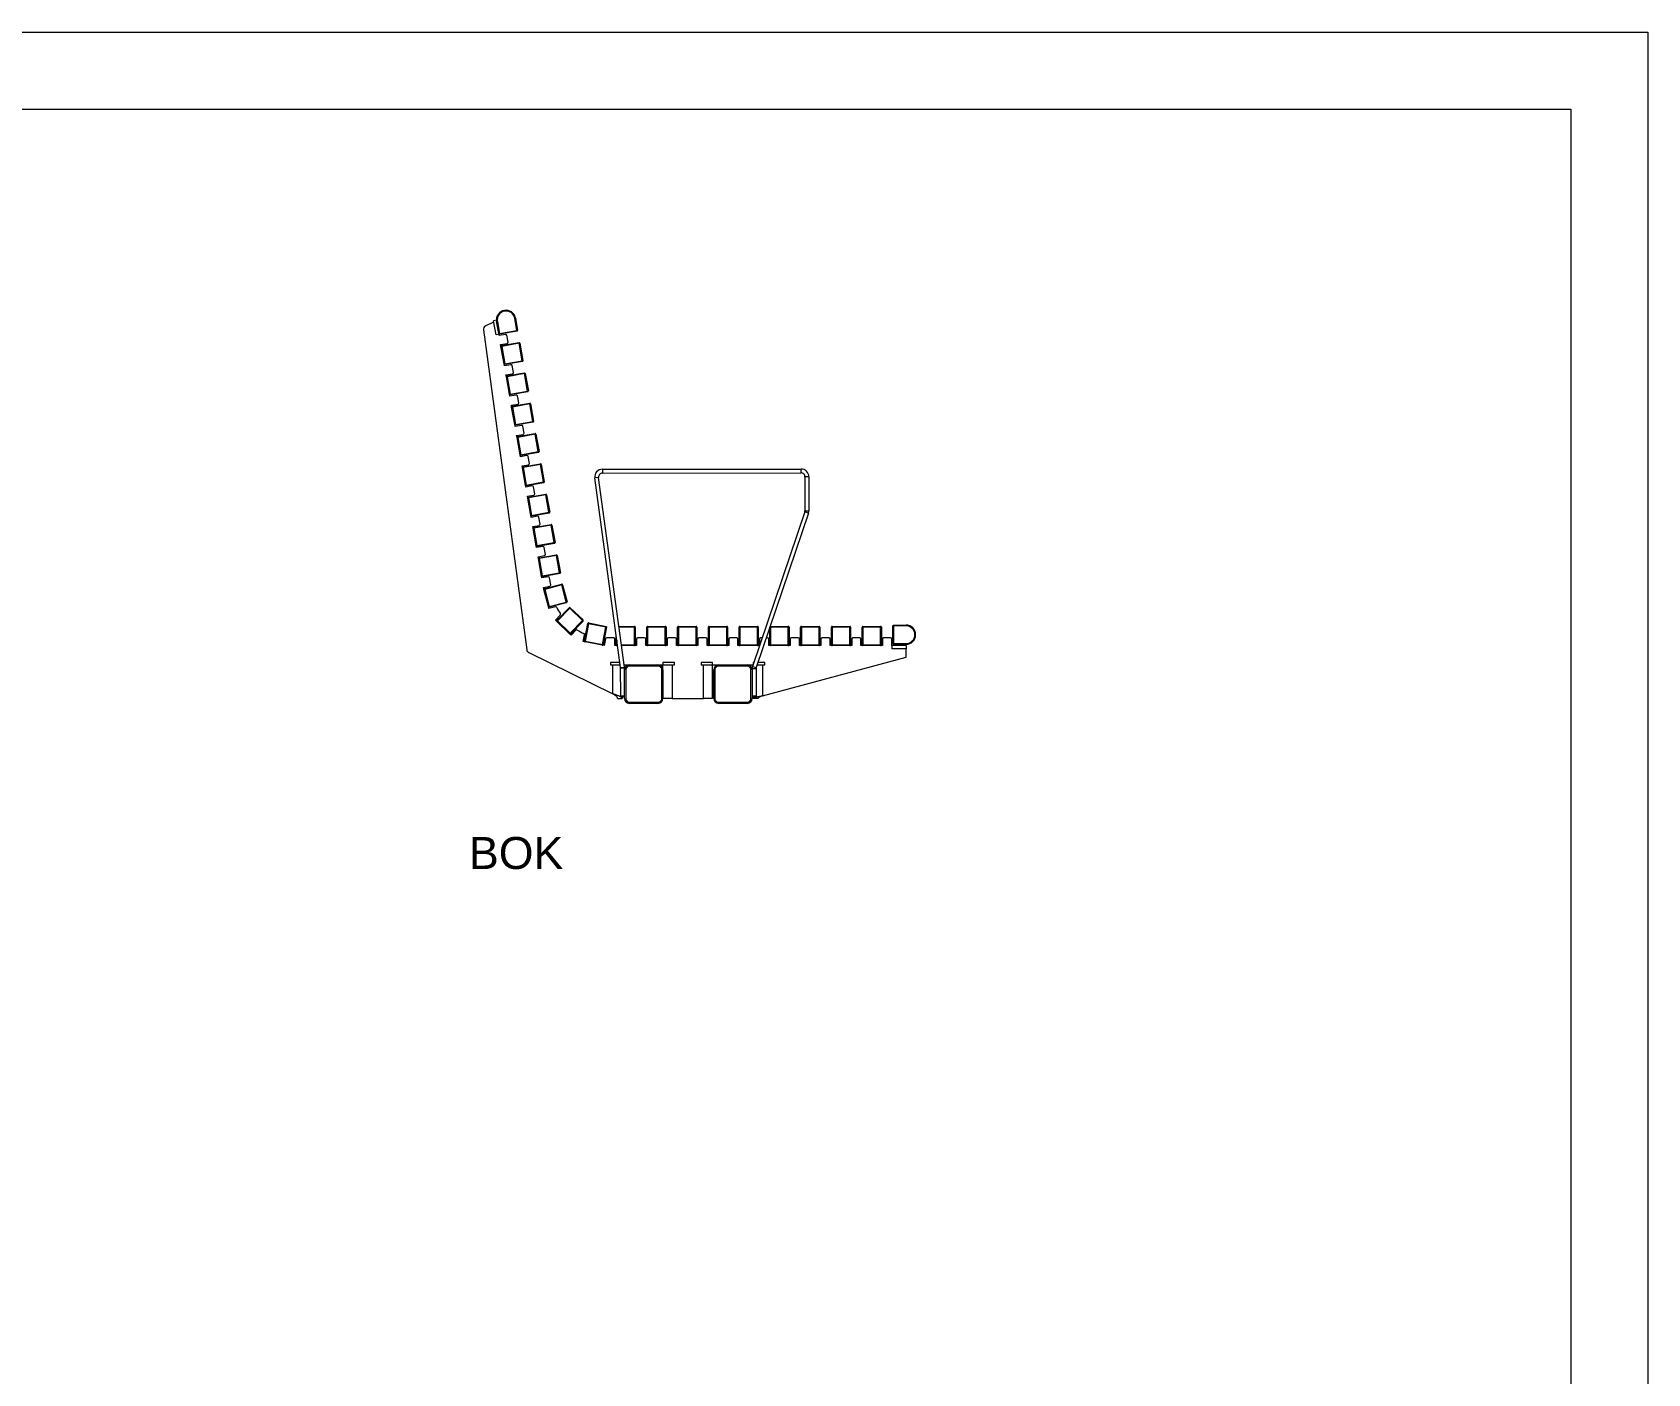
# Model space of a CAD drawing. Header units: millimetres. Extents: x 2717 to 8657, y -3129 to 1071.
# Drawn here: x 6557 to 8657, y -673 to 1071 of the extents above; entities that cross this region are included whole.
import ezdxf

# ---------------------------------------------------------------- set-up
doc = ezdxf.new("R2010")
doc.units = ezdxf.units.MM
doc.layers.add('tabelka', color=155, linetype='Continuous')
doc.layers.add('WYMIAR', color=96, linetype='Continuous')

# ---------------------------------------------------------------- blocks, each defined once
blk = doc.blocks.new('bok')
at = {"color": 7, "linetype": 'Continuous', "lineweight": 15}
for p, q in [((1073.5, 1919.7), (1062.9, 1915.1)), ((1076.9, 1922.4), (1073.2, 1921.8)), ((1076.4, 1903.6), (1073.2, 1921.8)), ((1073.2, 1920), (1073.5, 1920.1)), ((1073.2, 1920), (1073.2, 1919.5)), ((1077.1, 1920.7), (1078.1, 1920.9)), ((1079.9, 1905), (1077.1, 1920.7)), ((1078.1, 1920.9), (1080.9, 1905.1)), ((1101.7, 1925.1), (1100.7, 1924.9)), ((1103.5, 1909.1), (1100.7, 1924.9)), ((1101.7, 1925.1), (1104.5, 1909.3)), ((1059.9, 1909.8), (1116.3, 1494.1)), ((1080.3, 1904.3), (1076.4, 1903.6)), ((1080.9, 1905.1), (1079.9, 1905)), ((1080.3, 1902.5), (1080, 1904.2)), ((1080.3, 1904.3), (1080.3, 1904.3)), ((1088.7, 1904), (1080.3, 1902.5)), ((1080.9, 1905.1), (1103.5, 1909.1)), ((1080.9, 1905.1), (1081, 1904.1)), ((1103.7, 1908.1), (1081, 1904.1)), ((1082.4, 1890.7), (1090.8, 1892.2)), ((1083.6, 1889.4), (1106.3, 1893.4)), ((1106.5, 1892.4), (1083.8, 1888.4)), ((1092, 1893.9), (1090.4, 1902.8)), ((1104.5, 1909.3), (1103.5, 1909.1)), ((1103.5, 1909.1), (1103.7, 1908.1)), ((1106.3, 1893.4), (1106.5, 1892.4)), ((1106.5, 1892.4), (1107.5, 1892.6)), ((1110.5, 1869.7), (1106.5, 1892.4)), ((1107.5, 1892.6), (1111.4, 1869.9)), ((1082.8, 1888.2), (1082.4, 1890.7)), ((1082.8, 1888.2), (1083.8, 1888.4)), ((1086.8, 1865.6), (1082.8, 1888.2)), ((1083.6, 1889.4), (1083.8, 1888.4)), ((1083.8, 1888.4), (1087.8, 1865.7)), ((1087.8, 1865.7), (1110.5, 1869.7)), ((1110.5, 1869.7), (1111.4, 1869.9)), ((1110.5, 1869.7), (1110.6, 1868.7)), ((1086.8, 1865.6), (1087.8, 1865.7)), ((1087.3, 1863.1), (1086.8, 1865.6)), ((1095.6, 1864.6), (1087.3, 1863.1)), ((1087.8, 1865.7), (1088, 1864.8)), ((1110.6, 1868.7), (1088, 1864.8)), ((1089.3, 1851.3), (1097.7, 1852.8)), ((1089.8, 1848.8), (1089.3, 1851.3)), ((1089.8, 1848.8), (1090.8, 1849)), ((1093.8, 1826.2), (1089.8, 1848.8)), ((1090.6, 1850), (1113.2, 1854)), ((1090.6, 1850), (1090.8, 1849)), ((1113.4, 1853), (1090.8, 1849)), ((1090.8, 1849), (1094.8, 1826.3)), ((1098.9, 1854.5), (1097.4, 1863.4)), ((1113.2, 1854), (1113.4, 1853)), ((1113.4, 1853), (1114.4, 1853.2)), ((1117.4, 1830.3), (1113.4, 1853)), ((1114.4, 1853.2), (1118.4, 1830.5)), ((1094.8, 1826.3), (1117.4, 1830.3)), ((1117.6, 1829.4), (1094.9, 1825.4)), ((1117.4, 1830.3), (1118.4, 1830.5)), ((1117.4, 1830.3), (1117.6, 1829.4)), ((1093.8, 1826.2), (1094.8, 1826.3)), ((1094.2, 1823.7), (1093.8, 1826.2)), ((1102.6, 1825.2), (1094.2, 1823.7)), ((1094.8, 1826.3), (1094.9, 1825.4)), ((1096.3, 1811.9), (1104.7, 1813.4)), ((1096.7, 1809.4), (1096.3, 1811.9)), ((1096.7, 1809.4), (1097.7, 1809.6)), ((1100.7, 1786.8), (1096.7, 1809.4)), ((1097.5, 1810.6), (1120.2, 1814.6)), ((1097.5, 1810.6), (1097.7, 1809.6)), ((1120.4, 1813.6), (1097.7, 1809.6)), ((1097.7, 1809.6), (1101.7, 1787)), ((1105.9, 1815.1), (1104.3, 1824)), ((1120.2, 1814.6), (1120.4, 1813.6)), ((1120.4, 1813.6), (1121.3, 1813.8)), ((1124.4, 1790.9), (1120.4, 1813.6)), ((1121.3, 1813.8), (1125.3, 1791.1)), ((1100.7, 1786.8), (1101.7, 1787)), ((1101.2, 1784.3), (1100.7, 1786.8)), ((1109.5, 1785.8), (1101.2, 1784.3)), ((1101.7, 1787), (1124.4, 1790.9)), ((1101.7, 1787), (1101.9, 1786)), ((1124.5, 1790), (1101.9, 1786)), ((1124.4, 1790.9), (1125.3, 1791.1)), ((1124.4, 1790.9), (1124.5, 1790)), ((1103.2, 1772.5), (1111.6, 1774)), ((1103.7, 1770), (1103.2, 1772.5)), ((1103.7, 1770), (1104.7, 1770.2)), ((1107.7, 1747.4), (1103.7, 1770)), ((1104.5, 1771.2), (1127.1, 1775.2)), ((1104.5, 1771.2), (1104.7, 1770.2)), ((1127.3, 1774.2), (1104.7, 1770.2)), ((1104.7, 1770.2), (1108.6, 1747.6)), ((1112.8, 1775.7), (1111.3, 1784.6)), ((1127.1, 1775.2), (1127.3, 1774.2)), ((1127.3, 1774.2), (1128.3, 1774.4)), ((1131.3, 1751.6), (1127.3, 1774.2)), ((1128.3, 1774.4), (1132.3, 1751.7)), ((1107.7, 1747.4), (1108.6, 1747.6)), ((1108.1, 1744.9), (1107.7, 1747.4)), ((1116.5, 1746.4), (1108.1, 1744.9)), ((1108.6, 1747.6), (1131.3, 1751.6)), ((1108.6, 1747.6), (1108.8, 1746.6)), ((1131.5, 1750.6), (1108.8, 1746.6)), ((1119.8, 1736.3), (1118.2, 1745.2)), ((1131.3, 1751.6), (1132.3, 1751.7)), ((1131.3, 1751.6), (1131.5, 1750.6)), ((1110.2, 1733.1), (1118.6, 1734.6)), ((1110.6, 1730.6), (1110.2, 1733.1)), ((1110.6, 1730.6), (1111.6, 1730.8)), ((1114.6, 1708), (1110.6, 1730.6)), ((1111.4, 1731.8), (1134.1, 1735.8)), ((1111.4, 1731.8), (1111.6, 1730.8)), ((1134.3, 1734.8), (1111.6, 1730.8)), ((1111.6, 1730.8), (1115.6, 1708.2)), ((1134.1, 1735.8), (1134.3, 1734.8)), ((1134.3, 1734.8), (1135.2, 1735)), ((1138.2, 1712.2), (1134.3, 1734.8)), ((1135.2, 1735), (1139.2, 1712.3)), ((1214.7, 1728.8), (1473.2, 1729)), ((1214.7, 1728.8), (1214.7, 1723.8)), ((1214.7, 1723.8), (1473.2, 1724)), ((1473.2, 1724), (1473.2, 1729)), ((1114.6, 1708), (1115.6, 1708.2)), ((1115, 1705.5), (1114.6, 1708)), ((1123.4, 1707), (1115, 1705.5)), ((1115.6, 1708.2), (1138.2, 1712.2)), ((1115.6, 1708.2), (1115.8, 1707.2)), ((1138.4, 1711.2), (1115.8, 1707.2)), ((1126.7, 1696.9), (1125.2, 1705.8)), ((1138.2, 1712.2), (1139.2, 1712.3)), ((1138.2, 1712.2), (1138.4, 1711.2)), ((1209.7, 1718.1), (1204.8, 1717.4)), ((1238.4, 1470.8), (1204.8, 1717.4)), ((1243.3, 1471.5), (1209.7, 1718.1)), ((1483.2, 1719), (1478.2, 1719)), ((1478.2, 1719), (1478.2, 1674.8)), ((1483.2, 1719), (1483.2, 1674.8)), ((1117.1, 1693.7), (1125.5, 1695.2)), ((1117.6, 1691.3), (1117.1, 1693.7)), ((1117.6, 1691.3), (1118.5, 1691.4)), ((1121.6, 1668.6), (1117.6, 1691.3)), ((1118.4, 1692.4), (1141, 1696.4)), ((1118.4, 1692.4), (1118.5, 1691.4)), ((1141.2, 1695.4), (1118.5, 1691.4)), ((1118.5, 1691.4), (1122.5, 1668.8)), ((1141, 1696.4), (1141.2, 1695.4)), ((1141.2, 1695.4), (1142.2, 1695.6)), ((1145.2, 1672.8), (1141.2, 1695.4)), ((1142.2, 1695.6), (1146.2, 1672.9)), ((1121.6, 1668.6), (1122.5, 1668.8)), ((1122, 1666.1), (1121.6, 1668.6)), ((1130.4, 1667.6), (1122, 1666.1)), ((1122.5, 1668.8), (1145.2, 1672.8)), ((1122.5, 1668.8), (1122.7, 1667.8)), ((1145.4, 1671.8), (1122.7, 1667.8)), ((1133.7, 1657.5), (1132.1, 1666.4)), ((1145.2, 1672.8), (1146.2, 1672.9)), ((1145.2, 1672.8), (1145.4, 1671.8)), ((1477.9, 1673.2), (1410, 1472.5)), ((1482.7, 1671.6), (1414.8, 1470.9)), ((1482.7, 1671.6), (1477.9, 1673.2)), ((1478.2, 1674.8), (1483.2, 1674.8)), ((1124.1, 1654.3), (1132.4, 1655.8)), ((1124.5, 1651.9), (1124.1, 1654.3)), ((1124.5, 1651.9), (1125.5, 1652)), ((1128.5, 1629.2), (1124.5, 1651.9)), ((1125.3, 1653), (1148, 1657)), ((1125.3, 1653), (1125.5, 1652)), ((1148.1, 1656), (1125.5, 1652)), ((1125.5, 1652), (1129.5, 1629.4)), ((1148, 1657), (1148.1, 1656)), ((1148.1, 1656), (1149.1, 1656.2)), ((1152.1, 1633.4), (1148.1, 1656)), ((1149.1, 1656.2), (1153.1, 1633.6)), ((1128.5, 1629.2), (1129.5, 1629.4)), ((1128.9, 1626.8), (1128.5, 1629.2)), ((1137.3, 1628.2), (1128.9, 1626.8)), ((1129.5, 1629.4), (1152.1, 1633.4)), ((1129.5, 1629.4), (1129.7, 1628.4)), ((1152.3, 1632.4), (1129.7, 1628.4)), ((1132.3, 1613.6), (1154.9, 1617.6)), ((1140.6, 1618.1), (1139, 1627)), ((1152.1, 1633.4), (1153.1, 1633.6)), ((1152.1, 1633.4), (1152.3, 1632.4)), ((1154.9, 1617.6), (1155.1, 1616.6)), ((1131, 1614.9), (1139.4, 1616.4)), ((1131.5, 1612.5), (1131, 1614.9)), ((1131.5, 1612.5), (1132.4, 1612.6)), ((1135.4, 1589.8), (1131.5, 1612.5)), ((1132.3, 1613.6), (1132.4, 1612.6)), ((1155.1, 1616.6), (1132.4, 1612.6)), ((1132.4, 1612.6), (1136.4, 1590)), ((1155.1, 1616.6), (1156.1, 1616.8)), ((1159.1, 1594), (1155.1, 1616.6)), ((1156.1, 1616.8), (1160.1, 1594.2)), ((1135.4, 1589.8), (1136.4, 1590)), ((1135.9, 1587.4), (1135.4, 1589.8)), ((1144.3, 1588.8), (1135.9, 1587.4)), ((1136.4, 1590), (1159.1, 1594)), ((1136.4, 1590), (1136.6, 1589)), ((1159.3, 1593), (1136.6, 1589)), ((1138.1, 1574.8), (1146.5, 1576.9)), ((1139.4, 1573.6), (1161.7, 1579.3)), ((1162, 1578.4), (1139.7, 1572.6)), ((1147.6, 1578.6), (1146, 1587.6)), ((1159.1, 1594), (1160.1, 1594.2)), ((1159.1, 1594), (1159.3, 1593)), ((1161.7, 1579.3), (1162, 1578.4)), ((1162, 1578.4), (1162.9, 1578.6)), ((1167.7, 1556.1), (1162, 1578.4)), ((1162.9, 1578.6), (1168.7, 1556.4)), ((1138.1, 1574.8), (1138.1, 1574.7)), ((1138.7, 1572.3), (1138.1, 1574.8)), ((1138.7, 1572.3), (1139.7, 1572.6)), ((1144.5, 1550.1), (1138.7, 1572.3)), ((1139.4, 1573.6), (1139.7, 1572.6)), ((1139.7, 1572.6), (1145.5, 1550.3)), ((1145.5, 1550.3), (1167.7, 1556.1)), ((1168, 1555.1), (1145.7, 1549.4)), ((1167.7, 1556.1), (1168.7, 1556.4)), ((1167.7, 1556.1), (1168, 1555.1)), ((1144.5, 1550.1), (1145.5, 1550.3)), ((1145.1, 1547.7), (1144.5, 1550.1)), ((1153.7, 1549.9), (1145.1, 1547.7)), ((1145.5, 1550.3), (1145.7, 1549.4)), ((1153.8, 1532.5), (1160, 1538.9)), ((1155.6, 1532.2), (1171.5, 1548.7)), ((1172.3, 1548), (1156.3, 1531.5)), ((1171.5, 1548.7), (1172.3, 1548)), ((1173, 1548.7), (1172.3, 1548)), ((1188.8, 1532), (1172.3, 1548)), ((1173, 1548.7), (1189.5, 1532.8)), ((1155.6, 1530.8), (1153.8, 1532.5)), ((1155.6, 1532.2), (1156.3, 1531.5)), ((1156.3, 1531.5), (1155.6, 1530.8)), ((1172.1, 1514.8), (1155.6, 1530.8)), ((1156.3, 1531.5), (1172.8, 1515.5)), ((1172.8, 1515.5), (1172.1, 1514.8)), ((1173.9, 1513), (1172.1, 1514.8)), ((1172.8, 1515.5), (1188.8, 1532)), ((1172.8, 1515.5), (1173.5, 1514.8)), ((1189.5, 1531.3), (1173.5, 1514.8)), ((1180.1, 1519.4), (1173.9, 1513)), ((1189.5, 1532.8), (1188.8, 1532)), ((1188.8, 1532), (1189.5, 1531.3)), ((1189.6, 1504.8), (1191.3, 1513.6)), ((1191.3, 1505.5), (1195.7, 1528.1)), ((1196.7, 1527.9), (1192.3, 1505.3)), ((1195.7, 1528.1), (1196.7, 1527.9)), ((1196.9, 1528.9), (1196.7, 1527.9)), ((1219.3, 1523.5), (1196.7, 1527.9)), ((1196.9, 1528.9), (1219.5, 1524.5)), ((1214.8, 1500.9), (1219.3, 1523.5)), ((1220.2, 1523.3), (1215.8, 1500.7)), ((1219.5, 1524.5), (1219.3, 1523.5)), ((1219.3, 1523.5), (1220.2, 1523.3)), ((1232.5, 1500.4), (1232.5, 1513.7)), ((1236.1, 1524.4), (1256.5, 1524.4)), ((1256.5, 1523.4), (1236.3, 1523.4)), ((1256.5, 1524.4), (1256.5, 1523.4)), ((1256.5, 1500.4), (1256.5, 1523.4)), ((1256.5, 1523.4), (1257.5, 1523.4)), ((1257.5, 1523.4), (1257.5, 1500.4)), ((1272.5, 1500.4), (1272.5, 1523.4)), ((1272.5, 1523.4), (1273.5, 1523.4)), ((1273.5, 1524.4), (1296.5, 1524.4)), ((1273.5, 1524.4), (1273.5, 1523.4)), ((1273.5, 1523.4), (1273.5, 1500.4)), ((1296.5, 1523.4), (1273.5, 1523.4)), ((1296.5, 1524.4), (1296.5, 1523.4)), ((1296.5, 1500.4), (1296.5, 1523.4)), ((1296.5, 1523.4), (1297.5, 1523.4)), ((1297.5, 1523.4), (1297.5, 1500.4)), ((1312.5, 1500.4), (1312.5, 1523.4)), ((1312.5, 1523.4), (1313.5, 1523.4)), ((1313.5, 1524.4), (1336.5, 1524.4)), ((1313.5, 1524.4), (1313.5, 1523.4)), ((1336.5, 1523.4), (1313.5, 1523.4)), ((1313.5, 1523.4), (1313.5, 1500.4)), ((1336.5, 1524.4), (1336.5, 1523.4)), ((1336.5, 1500.4), (1336.5, 1523.4)), ((1336.5, 1523.4), (1337.5, 1523.4)), ((1337.5, 1523.4), (1337.5, 1500.4)), ((1352.5, 1500.4), (1352.5, 1523.4)), ((1352.5, 1523.4), (1353.5, 1523.4)), ((1353.5, 1524.4), (1376.5, 1524.4)), ((1353.5, 1524.4), (1353.5, 1523.4)), ((1376.5, 1523.4), (1353.5, 1523.4)), ((1353.5, 1523.4), (1353.5, 1500.4)), ((1376.5, 1524.4), (1376.5, 1523.4)), ((1376.5, 1500.4), (1376.5, 1523.4)), ((1376.5, 1523.4), (1377.5, 1523.4)), ((1377.5, 1523.4), (1377.5, 1500.4)), ((1392.5, 1500.4), (1392.5, 1523.4)), ((1392.5, 1523.4), (1393.5, 1523.4)), ((1393.5, 1524.4), (1416.5, 1524.4)), ((1393.5, 1524.4), (1393.5, 1523.4)), ((1393.5, 1523.4), (1393.5, 1500.4)), ((1416.5, 1523.4), (1393.5, 1523.4)), ((1416.5, 1524.4), (1416.5, 1523.4)), ((1416.5, 1500.4), (1416.5, 1523.4)), ((1416.5, 1523.4), (1417.5, 1523.4)), ((1417.5, 1523.4), (1417.5, 1500.4)), ((1432.5, 1500.4), (1432.5, 1523.4)), ((1432.5, 1523.4), (1433.5, 1523.4)), ((1433.5, 1524.4), (1456.5, 1524.4)), ((1433.5, 1524.4), (1433.5, 1523.4)), ((1433.5, 1523.4), (1433.5, 1500.4)), ((1456.5, 1523.4), (1433.5, 1523.4)), ((1456.5, 1524.4), (1456.5, 1523.4)), ((1456.5, 1500.4), (1456.5, 1523.4)), ((1456.5, 1523.4), (1457.5, 1523.4)), ((1457.5, 1523.4), (1457.5, 1500.4)), ((1472.5, 1500.4), (1472.5, 1523.4)), ((1472.5, 1523.4), (1473.5, 1523.4)), ((1473.5, 1524.4), (1496.5, 1524.4)), ((1473.5, 1524.4), (1473.5, 1523.4)), ((1496.5, 1523.4), (1473.5, 1523.4)), ((1473.5, 1523.4), (1473.5, 1500.4)), ((1496.5, 1524.4), (1496.5, 1523.4)), ((1496.5, 1500.4), (1496.5, 1523.4)), ((1496.5, 1523.4), (1497.5, 1523.4)), ((1497.5, 1523.4), (1497.5, 1500.4)), ((1512.5, 1500.4), (1512.5, 1523.4)), ((1512.5, 1523.4), (1513.5, 1523.4)), ((1513.5, 1524.4), (1536.5, 1524.4)), ((1513.5, 1524.4), (1513.5, 1523.4)), ((1513.5, 1523.4), (1513.5, 1500.4)), ((1536.5, 1523.4), (1513.5, 1523.4)), ((1536.5, 1524.4), (1536.5, 1523.4)), ((1536.5, 1500.4), (1536.5, 1523.4)), ((1536.5, 1523.4), (1537.5, 1523.4)), ((1537.5, 1523.4), (1537.5, 1500.4)), ((1552.5, 1500.4), (1552.5, 1523.4)), ((1552.5, 1523.4), (1553.5, 1523.4)), ((1553.5, 1524.4), (1576.5, 1524.4)), ((1553.5, 1524.4), (1553.5, 1523.4)), ((1553.5, 1523.4), (1553.5, 1500.4)), ((1576.5, 1523.4), (1553.5, 1523.4)), ((1576.5, 1524.4), (1576.5, 1523.4)), ((1576.5, 1500.4), (1576.5, 1523.4)), ((1576.5, 1523.4), (1577.5, 1523.4)), ((1577.5, 1523.4), (1577.5, 1500.4)), ((1592.5, 1502.1), (1592.5, 1525.1)), ((1593.5, 1525.1), (1592.5, 1525.1)), ((1593.5, 1525.1), (1593.5, 1526.1)), ((1593.5, 1526.1), (1609.6, 1526.1)), ((1609.6, 1525.1), (1593.5, 1525.1)), ((1593.5, 1525.1), (1593.5, 1502.1)), ((1609.6, 1526.1), (1609.6, 1525.1)), ((1192.1, 1504.4), (1189.6, 1504.8)), ((1191.3, 1505.5), (1192.3, 1505.3)), ((1192.3, 1505.3), (1192.1, 1504.4)), ((1214.6, 1499.9), (1192.1, 1504.4)), ((1192.3, 1505.3), (1214.8, 1500.9)), ((1214.8, 1500.9), (1214.6, 1499.9)), ((1217.1, 1499.4), (1214.6, 1499.9)), ((1214.8, 1500.9), (1215.8, 1500.7)), ((1218.8, 1508.1), (1217.1, 1499.4)), ((1229.5, 1509.4), (1220.3, 1509.4)), ((1231, 1499.4), (1231, 1507.9)), ((1233.5, 1499.4), (1231, 1499.4)), ((1232.5, 1500.4), (1233.5, 1500.4)), ((1233.5, 1506.4), (1233.5, 1500.4)), ((1233.5, 1500.4), (1233.5, 1499.4)), ((1233.5, 1500.4), (1234.4, 1500.4)), ((1234.5, 1499.4), (1233.5, 1499.4)), ((1239.4, 1500.4), (1256.5, 1500.4)), ((1256.5, 1499.4), (1239.5, 1499.4)), ((1256.5, 1500.4), (1257.5, 1500.4)), ((1256.5, 1500.4), (1256.5, 1499.4)), ((1259, 1499.4), (1256.5, 1499.4)), ((1259, 1507.9), (1259, 1499.4)), ((1269.5, 1509.4), (1260.5, 1509.4)), ((1271, 1499.4), (1271, 1507.9)), ((1273.5, 1499.4), (1271, 1499.4)), ((1272.5, 1500.4), (1273.5, 1500.4)), ((1273.5, 1500.4), (1296.5, 1500.4)), ((1273.5, 1500.4), (1273.5, 1499.4)), ((1296.5, 1499.4), (1273.5, 1499.4)), ((1296.5, 1500.4), (1297.5, 1500.4)), ((1296.5, 1500.4), (1296.5, 1499.4)), ((1299, 1499.4), (1296.5, 1499.4)), ((1299, 1507.9), (1299, 1499.4)), ((1309.5, 1509.4), (1300.5, 1509.4)), ((1311, 1499.4), (1311, 1507.9)), ((1313.5, 1499.4), (1311, 1499.4)), ((1312.5, 1500.4), (1313.5, 1500.4)), ((1313.5, 1500.4), (1336.5, 1500.4)), ((1313.5, 1500.4), (1313.5, 1499.4)), ((1336.5, 1499.4), (1313.5, 1499.4)), ((1336.5, 1500.4), (1337.5, 1500.4)), ((1336.5, 1500.4), (1336.5, 1499.4)), ((1339, 1499.4), (1336.5, 1499.4)), ((1339, 1507.9), (1339, 1499.4)), ((1349.5, 1509.4), (1340.5, 1509.4)), ((1351, 1499.4), (1351, 1507.9)), ((1353.5, 1499.4), (1351, 1499.4)), ((1352.5, 1500.4), (1353.5, 1500.4)), ((1353.5, 1500.4), (1376.5, 1500.4)), ((1353.5, 1500.4), (1353.5, 1499.4)), ((1376.5, 1499.4), (1353.5, 1499.4)), ((1376.5, 1500.4), (1377.5, 1500.4)), ((1376.5, 1500.4), (1376.5, 1499.4)), ((1379, 1499.4), (1376.5, 1499.4)), ((1379, 1507.9), (1379, 1499.4)), ((1389.5, 1509.4), (1380.5, 1509.4)), ((1391, 1499.4), (1391, 1507.9)), ((1393.5, 1499.4), (1391, 1499.4)), ((1392.5, 1500.4), (1393.5, 1500.4)), ((1393.5, 1500.4), (1416.5, 1500.4)), ((1393.5, 1500.4), (1393.5, 1499.4)), ((1416.5, 1499.4), (1393.5, 1499.4)), ((1416.5, 1500.4), (1417.5, 1500.4)), ((1416.5, 1500.4), (1416.5, 1499.4)), ((1419, 1499.4), (1416.5, 1499.4)), ((1419, 1507.9), (1419, 1499.4)), ((1422.5, 1509.4), (1420.5, 1509.4)), ((1429.5, 1509.4), (1427.8, 1509.4)), ((1431, 1499.4), (1431, 1507.9)), ((1433.5, 1499.4), (1431, 1499.4)), ((1432.5, 1500.4), (1433.5, 1500.4)), ((1433.5, 1500.4), (1456.5, 1500.4)), ((1433.5, 1500.4), (1433.5, 1499.4)), ((1456.5, 1499.4), (1433.5, 1499.4)), ((1456.5, 1500.4), (1457.5, 1500.4)), ((1456.5, 1500.4), (1456.5, 1499.4)), ((1459, 1499.4), (1456.5, 1499.4)), ((1459, 1507.9), (1459, 1499.4)), ((1469.5, 1509.4), (1460.5, 1509.4)), ((1471, 1499.4), (1471, 1507.9)), ((1473.5, 1499.4), (1471, 1499.4)), ((1472.5, 1500.4), (1473.5, 1500.4)), ((1473.5, 1500.4), (1496.5, 1500.4)), ((1473.5, 1500.4), (1473.5, 1499.4)), ((1496.5, 1499.4), (1473.5, 1499.4)), ((1496.5, 1500.4), (1497.5, 1500.4)), ((1496.5, 1500.4), (1496.5, 1499.4)), ((1499, 1499.4), (1496.5, 1499.4)), ((1499, 1507.9), (1499, 1499.4)), ((1509.5, 1509.4), (1500.5, 1509.4)), ((1511, 1499.4), (1511, 1507.9)), ((1513.5, 1499.4), (1511, 1499.4)), ((1512.5, 1500.4), (1513.5, 1500.4)), ((1513.5, 1500.4), (1536.5, 1500.4)), ((1513.5, 1500.4), (1513.5, 1499.4)), ((1536.5, 1499.4), (1513.5, 1499.4)), ((1536.5, 1500.4), (1537.5, 1500.4)), ((1536.5, 1500.4), (1536.5, 1499.4)), ((1539, 1499.4), (1536.5, 1499.4)), ((1539, 1507.9), (1539, 1499.4)), ((1549.5, 1509.4), (1540.5, 1509.4)), ((1551, 1499.4), (1551, 1507.9)), ((1553.5, 1499.4), (1551, 1499.4)), ((1552.5, 1500.4), (1553.5, 1500.4)), ((1553.5, 1500.4), (1576.5, 1500.4)), ((1553.5, 1500.4), (1553.5, 1499.4)), ((1576.5, 1499.4), (1553.5, 1499.4)), ((1576.5, 1500.4), (1577.5, 1500.4)), ((1576.5, 1500.4), (1576.5, 1499.4)), ((1579, 1499.4), (1576.5, 1499.4)), ((1579, 1507.9), (1579, 1499.4)), ((1589.5, 1509.4), (1580.5, 1509.4)), ((1591, 1499.4), (1591, 1507.9)), ((1609.6, 1499.4), (1591, 1499.4)), ((1591, 1499.4), (1591, 1495.4)), ((1591, 1499.4), (1591, 1499.4)), ((1609.6, 1495.4), (1591, 1495.4)), ((1593.5, 1502.1), (1592.5, 1502.1)), ((1593.5, 1501.1), (1593.5, 1502.1)), ((1593.5, 1502.1), (1609.6, 1502.1)), ((1609.6, 1501.1), (1593.5, 1501.1)), ((1609.6, 1501.1), (1609.6, 1502.1)), ((1609.6, 1499.4), (1609.6, 1495.4)), ((1609.6, 1484.4), (1609.6, 1495.4)), ((1119.1, 1490.3), (1228.4, 1436.6)), ((1237.5, 1477.4), (1225.4, 1477.4)), ((1225.4, 1477.4), (1225.4, 1474.4)), ((1225.4, 1474.4), (1228.4, 1474.4)), ((1228.4, 1436.6), (1228.4, 1474.4)), ((1228.4, 1474.4), (1237.9, 1474.4)), ((1238.4, 1470.8), (1243.3, 1471.5)), ((1242.9, 1474.4), (1249.8, 1474.4)), ((1248, 1472.8), (1245, 1469.8)), ((1288.8, 1472.8), (1248, 1472.8)), ((1249.8, 1474.4), (1287, 1474.4)), ((1287, 1474.4), (1293.4, 1474.4)), ((1291.8, 1469.8), (1288.8, 1472.8)), ((1308.4, 1477.4), (1293.4, 1477.4)), ((1293.4, 1477.4), (1293.4, 1474.4)), ((1293.4, 1468), (1293.4, 1474.4)), ((1293.4, 1474.4), (1305.4, 1474.4)), ((1305.4, 1474.4), (1305.4, 1430.8)), ((1305.4, 1474.4), (1308.4, 1474.4)), ((1308.4, 1474.4), (1308.4, 1477.4)), ((1358, 1477.4), (1343, 1477.4)), ((1343, 1477.4), (1343, 1474.4)), ((1343, 1474.4), (1346, 1474.4)), ((1346, 1430.8), (1346, 1474.4)), ((1346, 1474.4), (1358, 1474.4)), ((1358, 1474.4), (1358, 1477.4)), ((1358, 1474.4), (1365.9, 1474.4)), ((1358, 1430.8), (1358, 1474.4)), ((1364.1, 1472.8), (1361.1, 1469.8)), ((1404.9, 1472.8), (1364.1, 1472.8)), ((1365.9, 1474.4), (1403.1, 1474.4)), ((1403.1, 1474.4), (1410.7, 1474.4)), ((1407.9, 1469.8), (1404.9, 1472.8)), ((1410, 1472.5), (1414.8, 1470.9)), ((1411.7, 1477.4), (1411, 1477.4)), ((1411, 1477.4), (1411, 1475.4)), ((1416, 1474.4), (1423, 1474.4)), ((1426, 1477.4), (1417, 1477.4)), ((1423, 1434), (1609.6, 1484.4)), ((1423, 1474.4), (1423, 1434)), ((1423, 1474.4), (1426, 1474.4)), ((1426, 1474.4), (1426, 1477.4)), ((1243.4, 1470.1), (1238.4, 1470.1)), ((1238.5, 1434), (1238.4, 1470.1)), ((1243.5, 1434), (1243.4, 1470.1)), ((1243.4, 1430.8), (1243.4, 1468)), ((1245, 1469.8), (1245, 1429)), ((1291.8, 1429), (1291.8, 1469.8)), ((1293.4, 1468), (1293.4, 1430.8)), ((1359.5, 1430.8), (1359.5, 1468)), ((1361.1, 1469.8), (1361.1, 1429)), ((1407.9, 1429), (1407.9, 1469.8)), ((1414.5, 1469.3), (1409.5, 1469.3)), ((1409.5, 1469.3), (1409.5, 1434.1)), ((1409.5, 1468), (1409.5, 1430.8)), ((1414.5, 1469.3), (1414.5, 1434.2)), ((1234.4, 1430.8), (1234.4, 1431.8)), ((1234.4, 1430.8), (1240.4, 1430.8)), ((1238.5, 1434), (1243.5, 1434)), ((1238.5, 1433), (1238.5, 1434)), ((1243.4, 1433), (1238.5, 1433)), ((1240.4, 1433), (1240.4, 1430.8)), ((1245, 1429), (1248, 1426)), ((1288.8, 1426), (1291.8, 1429)), ((1305.4, 1430.8), (1293.4, 1430.8)), ((1305.4, 1430.8), (1346, 1430.8)), ((1358, 1430.8), (1346, 1430.8)), ((1361.1, 1429), (1364.1, 1426)), ((1404.9, 1426), (1407.9, 1429)), ((1409.5, 1434.1), (1414.5, 1434.2)), ((1414.5, 1433.2), (1409.5, 1433.1)), ((1411, 1433.1), (1411, 1430.8)), ((1417, 1430.8), (1411, 1430.8)), ((1414.5, 1434.2), (1414.5, 1433.2)), ((1248, 1426), (1288.8, 1426)), ((1287, 1424.4), (1249.8, 1424.4)), ((1364.1, 1426), (1404.9, 1426)), ((1403.1, 1424.4), (1365.9, 1424.4))]:
    blk.add_line(p, q, dxfattribs=at)
for centre, radius, start, end in [((1089.4, 1922.9), 12.5, 10, 190), ((1089.4, 1922.9), 11.5, 10, 190), ((1064.9, 1910.5), 5, 113.4048, 187.7249), ((1080.9, 1905.1), 1, 190, 280), ((1088.9, 1902.5), 1.5, 10, 100), ((1090.5, 1893.6), 1.5, 280, 10), ((1103.5, 1909.1), 1, 280, 10), ((1106.5, 1892.4), 1, 10, 100), ((1083.8, 1888.4), 1, 100, 190), ((1110.5, 1869.7), 1, 280, 10), ((1087.8, 1865.7), 1, 190, 280), ((1090.8, 1849), 1, 100, 190), ((1095.9, 1863.1), 1.5, 10, 100), ((1097.5, 1854.2), 1.5, 280, 10), ((1113.4, 1853), 1, 10, 100), ((1117.4, 1830.3), 1, 280, 10), ((1094.8, 1826.3), 1, 190, 280), ((1097.7, 1809.6), 1, 100, 190), ((1102.8, 1823.7), 1.5, 10, 100), ((1104.4, 1814.8), 1.5, 280, 10), ((1120.4, 1813.6), 1, 10, 100), ((1101.7, 1787), 1, 190, 280), ((1109.8, 1784.3), 1.5, 10, 100), ((1124.4, 1790.9), 1, 280, 10), ((1104.7, 1770.2), 1, 100, 190), ((1111.3, 1775.5), 1.5, 280, 10), ((1127.3, 1774.2), 1, 10, 100), ((1108.6, 1747.6), 1, 190, 280), ((1116.7, 1744.9), 1.5, 10, 100), ((1131.3, 1751.6), 1, 280, 10), ((1111.6, 1730.8), 1, 100, 190), ((1118.3, 1736.1), 1.5, 280, 10), ((1134.3, 1734.8), 1, 10, 100), ((1214.7, 1718.8), 10, 90.0379, 187.7579), ((1214.7, 1718.8), 5, 90.0379, 187.7579), ((1473.2, 1719), 10, 0.0379, 90.0379), ((1473.2, 1719), 5, 0.0379, 90.0379), ((1115.6, 1708.2), 1, 190, 280), ((1123.7, 1705.5), 1.5, 10, 100), ((1138.2, 1712.2), 1, 280, 10), ((1118.5, 1691.4), 1, 100, 190), ((1125.2, 1696.7), 1.5, 280, 10), ((1141.2, 1695.4), 1, 10, 100), ((1122.5, 1668.8), 1, 190, 280), ((1130.6, 1666.1), 1.5, 10, 100), ((1145.2, 1672.8), 1, 280, 10), ((1473.2, 1674.8), 5, 341.3095, 0.0379), ((1473.2, 1674.8), 10, 341.3095, 0.0379), ((1125.5, 1652), 1, 100, 190), ((1132.2, 1657.3), 1.5, 280, 10), ((1148.1, 1656), 1, 10, 100), ((1129.5, 1629.4), 1, 190, 280), ((1137.6, 1626.7), 1.5, 10, 100), ((1139.1, 1617.9), 1.5, 280, 10), ((1152.1, 1633.4), 1, 280, 10), ((1155.1, 1616.6), 1, 10, 100), ((1132.4, 1612.6), 1, 100, 190), ((1136.4, 1590), 1, 190, 280), ((1144.5, 1587.4), 1.5, 10, 100), ((1146.1, 1578.4), 1.5, 284.5497, 10), ((1159.1, 1594), 1, 280, 10), ((1162, 1578.4), 1, 14.5497, 104.5497), ((1139.7, 1572.6), 1, 104.5497, 194.5497), ((1167.7, 1556.1), 1, 284.5497, 14.5497), ((1145.5, 1550.3), 1, 194.5497, 284.5497), ((1154.1, 1548.4), 1.5, 25.634, 104.5497), ((1218.5, 1579.4), 70, 205.634, 213.4651), ((1158.9, 1539.9), 1.5, 315.9853, 33.4651), ((1172.3, 1548), 1, 45.9853, 135.9853), ((1156.3, 1531.5), 1, 135.9853, 225.9853), ((1172.8, 1515.5), 1, 225.9853, 315.9853), ((1181.2, 1518.4), 1.5, 58.5055, 135.9853), ((1218.5, 1579.4), 70, 238.5055, 246.3603), ((1188.8, 1532), 1, 315.9853, 45.9853), ((1189.9, 1513.9), 1.5, 348.8804, 66.3603), ((1196.7, 1527.9), 1, 78.8804, 168.8804), ((1219.3, 1523.5), 1, 348.8804, 78.8804), ((1256.5, 1523.4), 1, 360, 90), ((1273.5, 1523.4), 1, 90, 180), ((1296.5, 1523.4), 1, 360, 90), ((1313.5, 1523.4), 1, 90, 180), ((1336.5, 1523.4), 1, 360, 90), ((1353.5, 1523.4), 1, 90, 180), ((1376.5, 1523.4), 1, 360, 90), ((1393.5, 1523.4), 1, 90, 180), ((1416.5, 1523.4), 1, 360, 90), ((1433.5, 1523.4), 1, 90, 142.4914), ((1456.5, 1523.4), 1, 360, 90), ((1473.5, 1523.4), 1, 90, 180), ((1496.5, 1523.4), 1, 360, 90), ((1513.5, 1523.4), 1, 90, 180), ((1536.5, 1523.4), 1, 360, 90), ((1553.5, 1523.4), 1, 90, 180), ((1576.5, 1523.4), 1, 360, 90), ((1593.5, 1525.1), 1, 90, 180), ((1609.6, 1513.6), 12.5, 270, 90), ((1609.6, 1513.6), 11.5, 270, 90), ((1121.3, 1494.7), 5, 187.7249, 243.8862), ((1192.3, 1505.3), 1, 168.8804, 258.8804), ((1214.8, 1500.9), 1, 258.8804, 348.8804), ((1220.3, 1507.9), 1.5, 90, 168.8804), ((1229.5, 1507.9), 1.5, 0, 90), ((1233.5, 1500.4), 1, 180, 270), ((1256.5, 1500.4), 1, 270, 360), ((1260.5, 1507.9), 1.5, 90, 180), ((1269.5, 1507.9), 1.5, 0, 90), ((1273.5, 1500.4), 1, 180, 270), ((1296.5, 1500.4), 1, 270, 360), ((1300.5, 1507.9), 1.5, 90, 180), ((1309.5, 1507.9), 1.5, 0, 90), ((1313.5, 1500.4), 1, 180, 270), ((1336.5, 1500.4), 1, 270, 360), ((1340.5, 1507.9), 1.5, 90, 180), ((1349.5, 1507.9), 1.5, 0, 90), ((1353.5, 1500.4), 1, 180, 270), ((1376.5, 1500.4), 1, 270, 360), ((1380.5, 1507.9), 1.5, 90, 180), ((1389.5, 1507.9), 1.5, 0, 90), ((1393.5, 1500.4), 1, 180, 270), ((1416.5, 1500.4), 1, 270, 360), ((1420.5, 1507.9), 1.5, 90, 180), ((1429.5, 1507.9), 1.5, 0, 90), ((1433.5, 1500.4), 1, 180, 270), ((1456.5, 1500.4), 1, 270, 360), ((1460.5, 1507.9), 1.5, 90, 180), ((1469.5, 1507.9), 1.5, 360, 90), ((1473.5, 1500.4), 1, 180, 270), ((1496.5, 1500.4), 1, 270, 360), ((1500.5, 1507.9), 1.5, 90, 180), ((1509.5, 1507.9), 1.5, 360, 90), ((1513.5, 1500.4), 1, 180, 270), ((1536.5, 1500.4), 1, 270, 360), ((1540.5, 1507.9), 1.5, 90, 180), ((1549.5, 1507.9), 1.5, 0, 90), ((1553.5, 1500.4), 1, 180, 270), ((1576.5, 1500.4), 1, 270, 360), ((1580.5, 1507.9), 1.5, 90, 180), ((1589.5, 1507.9), 1.5, 0, 90), ((1593.5, 1502.1), 1, 180, 270), ((1233.4, 1470.1), 5, 0.0379, 7.7579), ((1233.4, 1470.1), 10, 0.0379, 7.7579), ((1249.8, 1468), 6.4, 90, 180), ((1287, 1468), 6.4, 0, 90), ((1365.9, 1468), 6.4, 90, 180), ((1403.1, 1468), 6.4, 0, 90), ((1419.5, 1469.3), 10, 161.3095, 180.0379), ((1419.5, 1469.3), 5, 161.3095, 180.0379), ((1249.8, 1430.8), 6.4, 180, 270), ((1287, 1430.8), 6.4, 270, 0), ((1365.9, 1430.8), 6.4, 180, 270), ((1403.1, 1430.8), 6.4, 270, 0)]:
    blk.add_arc(centre, radius, start, end, dxfattribs=at)
for points, knots in [([(1240.4, 1430.8), (1240.4, 1431), (1240.3, 1431.4), (1239.7, 1432.1), (1238.8, 1432.7), (1237.6, 1433.4), (1236.1, 1434.1), (1234.3, 1434.7), (1232.4, 1435.4), (1230.4, 1436), (1229.1, 1436.4), (1228.4, 1436.6)], [0, 0, 0, 0, 0.110901, 0.225016, 0.335936, 0.450072, 0.560991, 0.675127, 0.786046, 0.900182, 1, 1, 1, 1]), ([(1234.4, 1430.8), (1234.3, 1431.3), (1234.1, 1432.3), (1232.6, 1433.9), (1230.6, 1435.3), (1229.1, 1436.2), (1228.4, 1436.6)], [0, 0, 0, 0, 0.275955, 0.529499, 0.782983, 1, 1, 1, 1]), ([(1423, 1434), (1422.4, 1433.9), (1421, 1433.6), (1419, 1433.3), (1417.1, 1432.9), (1415.4, 1432.6), (1413.9, 1432.2), (1412.7, 1431.9), (1411.8, 1431.5), (1411.3, 1431.2), (1411.1, 1431), (1411.1, 1430.8), (1411, 1430.8)], [0, 0, 0, 0, 0.1074, 0.217914, 0.325319, 0.435839, 0.543243, 0.653763, 0.761168, 0.871687, 0.935527, 1, 1, 1, 1]), ([(1423, 1434), (1422.3, 1433.8), (1420.9, 1433.3), (1419, 1432.5), (1417.7, 1431.8), (1417.1, 1431.2), (1417.1, 1430.9), (1417, 1430.8)], [0, 0, 0, 0, 0.227194, 0.454388, 0.681504, 0.90862, 1, 1, 1, 1])]:
    blk.add_open_spline(points, degree=3, knots=knots, dxfattribs=at)

msp = doc.modelspace()

# ---------------------------------------------------------------- linework, layer by layer
at = {"layer": 'tabelka', "lineweight": 5}
for points in [[(2717.3, 1070.7), (8657.3, 1070.7), (8657.3, -3129.3), (2717.3, -3129.3)], [(2817.3, 970.7), (8557.3, 970.7), (8557.3, -3029.3), (2817.3, -3029.3)]]:
    msp.add_lwpolyline(points, close=True, dxfattribs=at)

# ---------------------------------------------------------------- block references
msp.add_blockref('bok', (6083.2, -1226))

# ---------------------------------------------------------------- texts
at = {"layer": 'WYMIAR', "insert": (7124.4, 24.7), "char_height": 41.595, "width": 196.525, "attachment_point": 1}
msp.add_mtext('{\\f@Arial Unicode MS|b0|i0|c238|p34;BOK}', dxfattribs=at)

doc.saveas('drawing.dxf')
